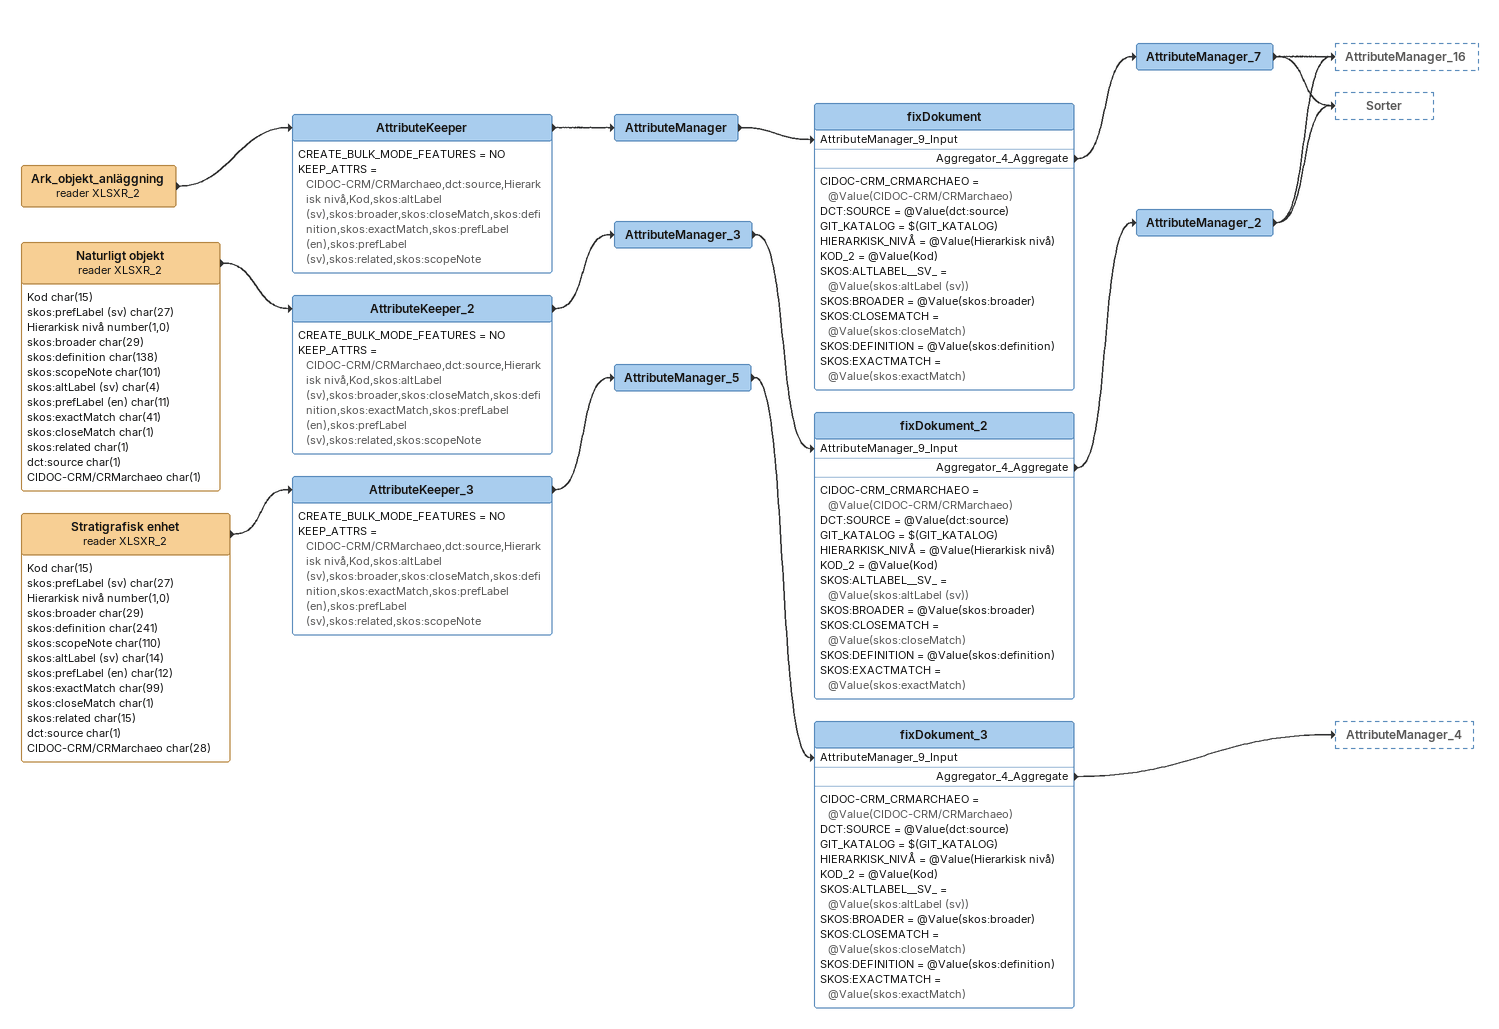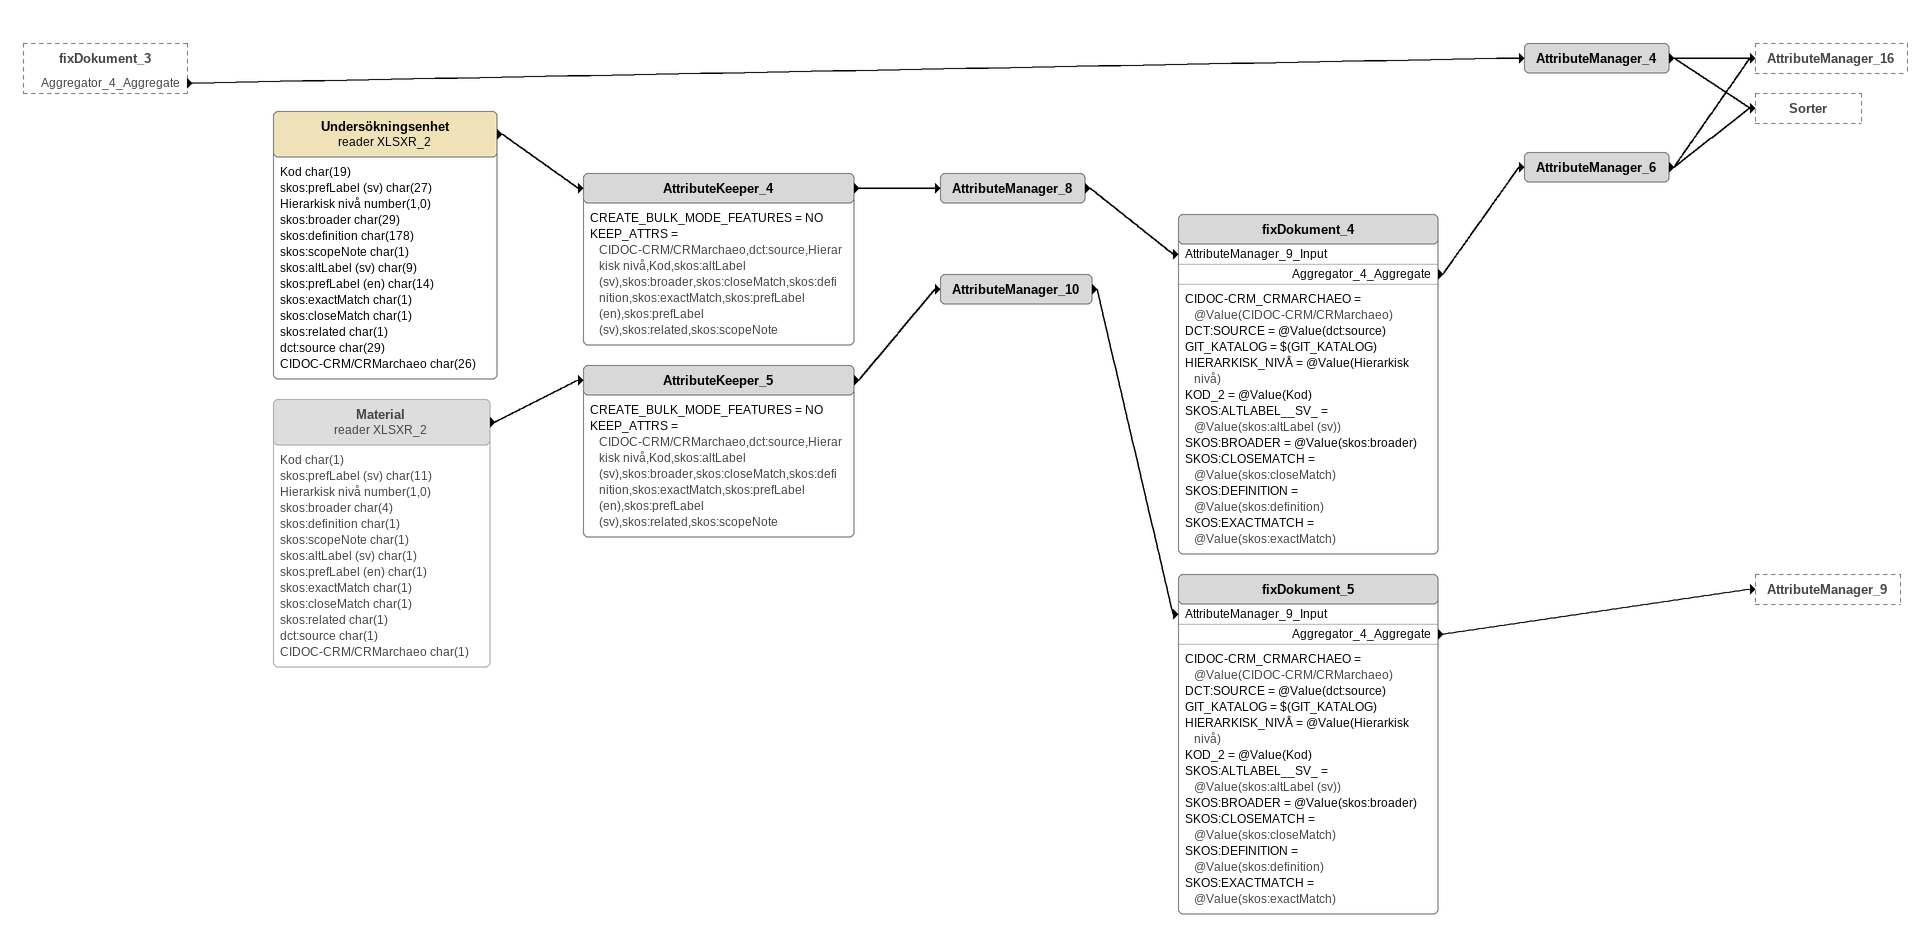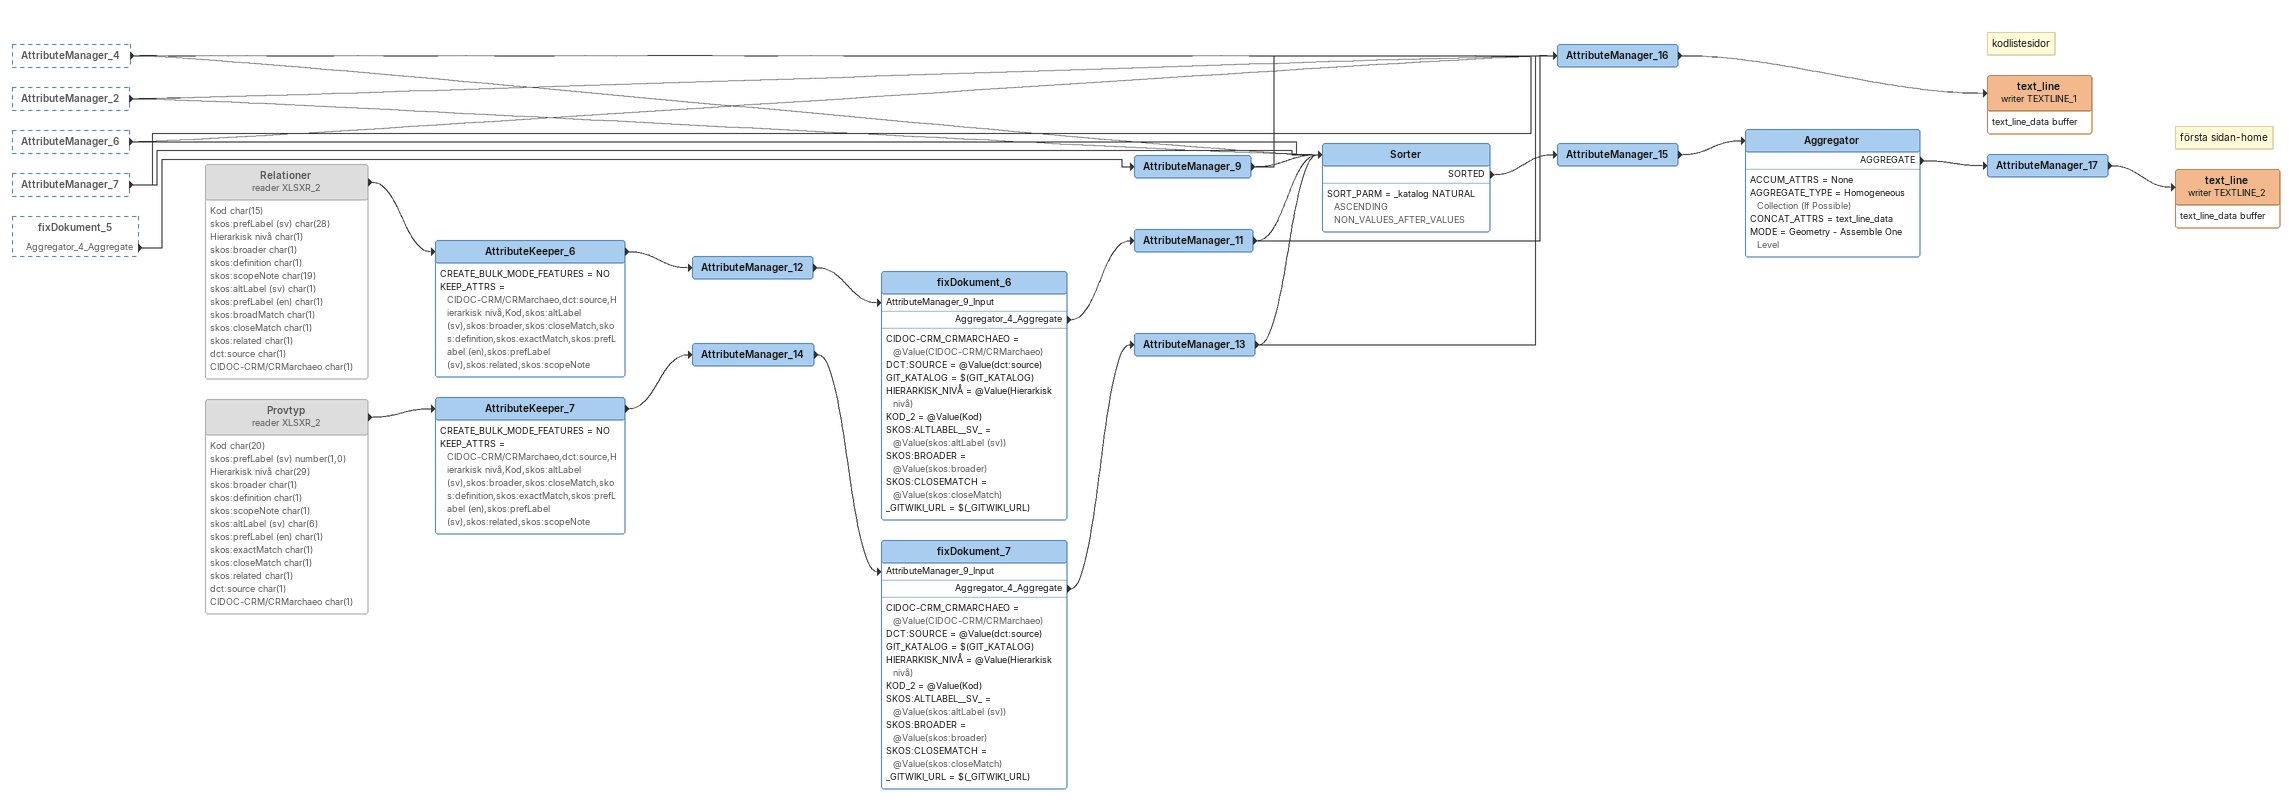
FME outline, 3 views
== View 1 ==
Ark_objekt_anläggning (reader XLSXR_2)
    -> AttributeKeeper
AttributeKeeper
    CREATE_BULK_MODE_FEATURES = NO
    KEEP_ATTRS = CIDOC-CRM/CRMarchaeo,dct:source,Hierarkisk nivå,Kod,skos:altLabel (sv),skos:broader,skos:closeMatch,skos:definition,skos:exactMatch,skos:prefLabel (en),skos:prefLabel (sv),skos:related,skos:scopeNote
    -> AttributeManager
AttributeManager
    -> fixDokument [AttributeManager_9_Input]
fixDokument
    CIDOC-CRM_CRMARCHAEO = @Value(CIDOC-CRM/CRMarchaeo)
    DCT:SOURCE = @Value(dct:source)
    GIT_KATALOG = $(GIT_KATALOG)
    HIERARKISK_NIVÅ = @Value(Hierarkisk nivå)
    KOD_2 = @Value(Kod)
    SKOS:ALTLABEL__SV_ = @Value(skos:altLabel (sv))
    SKOS:BROADER = @Value(skos:broader)
    SKOS:CLOSEMATCH = @Value(skos:closeMatch)
    SKOS:DEFINITION = @Value(skos:definition)
    SKOS:EXACTMATCH = @Value(skos:exactMatch)
    Aggregator_4_Aggregate -> AttributeManager_7
AttributeManager_7
    -> AttributeManager_16
    -> Sorter
Naturligt objekt (reader XLSXR_2)
    attributes: Kod char(15), skos:prefLabel (sv) char(27), Hierarkisk nivå number(1,0), skos:broader char(29), skos:definition char(138), skos:scopeNote char(101), skos:altLabel (sv) char(4), skos:prefLabel (en) char(11), skos:exactMatch char(41), skos:closeMatch char(1), skos:related char(1), dct:source char(1), CIDOC-CRM/CRMarchaeo char(1)
    -> AttributeKeeper_2
AttributeKeeper_2
    CREATE_BULK_MODE_FEATURES = NO
    KEEP_ATTRS = CIDOC-CRM/CRMarchaeo,dct:source,Hierarkisk nivå,Kod,skos:altLabel (sv),skos:broader,skos:closeMatch,skos:definition,skos:exactMatch,skos:prefLabel (en),skos:prefLabel (sv),skos:related,skos:scopeNote
    -> AttributeManager_3
AttributeManager_3
    -> fixDokument_2 [AttributeManager_9_Input]
fixDokument_2
    CIDOC-CRM_CRMARCHAEO = @Value(CIDOC-CRM/CRMarchaeo)
    DCT:SOURCE = @Value(dct:source)
    GIT_KATALOG = $(GIT_KATALOG)
    HIERARKISK_NIVÅ = @Value(Hierarkisk nivå)
    KOD_2 = @Value(Kod)
    SKOS:ALTLABEL__SV_ = @Value(skos:altLabel (sv))
    SKOS:BROADER = @Value(skos:broader)
    SKOS:CLOSEMATCH = @Value(skos:closeMatch)
    SKOS:DEFINITION = @Value(skos:definition)
    SKOS:EXACTMATCH = @Value(skos:exactMatch)
    Aggregator_4_Aggregate -> AttributeManager_2
AttributeManager_2
    -> AttributeManager_16
    -> Sorter
Stratigrafisk enhet (reader XLSXR_2)
    attributes: Kod char(15), skos:prefLabel (sv) char(27), Hierarkisk nivå number(1,0), skos:broader char(29), skos:definition char(241), skos:scopeNote char(110), skos:altLabel (sv) char(14), skos:prefLabel (en) char(12), skos:exactMatch char(99), skos:closeMatch char(1), skos:related char(15), dct:source char(1), CIDOC-CRM/CRMarchaeo char(28)
    -> AttributeKeeper_3
AttributeKeeper_3
    CREATE_BULK_MODE_FEATURES = NO
    KEEP_ATTRS = CIDOC-CRM/CRMarchaeo,dct:source,Hierarkisk nivå,Kod,skos:altLabel (sv),skos:broader,skos:closeMatch,skos:definition,skos:exactMatch,skos:prefLabel (en),skos:prefLabel (sv),skos:related,skos:scopeNote
    -> AttributeManager_5
AttributeManager_5
    -> fixDokument_3 [AttributeManager_9_Input]
fixDokument_3
    CIDOC-CRM_CRMARCHAEO = @Value(CIDOC-CRM/CRMarchaeo)
    DCT:SOURCE = @Value(dct:source)
    GIT_KATALOG = $(GIT_KATALOG)
    HIERARKISK_NIVÅ = @Value(Hierarkisk nivå)
    KOD_2 = @Value(Kod)
    SKOS:ALTLABEL__SV_ = @Value(skos:altLabel (sv))
    SKOS:BROADER = @Value(skos:broader)
    SKOS:CLOSEMATCH = @Value(skos:closeMatch)
    SKOS:DEFINITION = @Value(skos:definition)
    SKOS:EXACTMATCH = @Value(skos:exactMatch)
    Aggregator_4_Aggregate -> AttributeManager_4

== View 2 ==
fixDokument_3 [outside]
    Aggregator_4_Aggregate -> AttributeManager_4
AttributeManager_4
    -> AttributeManager_16
    -> Sorter
Undersökningsenhet (reader XLSXR_2)
    attributes: Kod char(19), skos:prefLabel (sv) char(27), Hierarkisk nivå number(1,0), skos:broader char(29), skos:definition char(178), skos:scopeNote char(1), skos:altLabel (sv) char(9), skos:prefLabel (en) char(14), skos:exactMatch char(1), skos:closeMatch char(1), skos:related char(1), dct:source char(29), CIDOC-CRM/CRMarchaeo char(26)
    -> AttributeKeeper_4
AttributeKeeper_4
    CREATE_BULK_MODE_FEATURES = NO
    KEEP_ATTRS = CIDOC-CRM/CRMarchaeo,dct:source,Hierarkisk nivå,Kod,skos:altLabel (sv),skos:broader,skos:closeMatch,skos:definition,skos:exactMatch,skos:prefLabel (en),skos:prefLabel (sv),skos:related,skos:scopeNote
    -> AttributeManager_8
AttributeManager_8
    -> fixDokument_4 [AttributeManager_9_Input]
fixDokument_4
    CIDOC-CRM_CRMARCHAEO = @Value(CIDOC-CRM/CRMarchaeo)
    DCT:SOURCE = @Value(dct:source)
    GIT_KATALOG = $(GIT_KATALOG)
    HIERARKISK_NIVÅ = @Value(Hierarkisk nivå)
    KOD_2 = @Value(Kod)
    SKOS:ALTLABEL__SV_ = @Value(skos:altLabel (sv))
    SKOS:BROADER = @Value(skos:broader)
    SKOS:CLOSEMATCH = @Value(skos:closeMatch)
    SKOS:DEFINITION = @Value(skos:definition)
    SKOS:EXACTMATCH = @Value(skos:exactMatch)
    Aggregator_4_Aggregate -> AttributeManager_6
AttributeManager_6
    -> AttributeManager_16
    -> Sorter
Material (reader XLSXR_2) [off]
    attributes: Kod char(1), skos:prefLabel (sv) char(11), Hierarkisk nivå number(1,0), skos:broader char(4), skos:definition char(1), skos:scopeNote char(1), skos:altLabel (sv) char(1), skos:prefLabel (en) char(1), skos:exactMatch char(1), skos:closeMatch char(1), skos:related char(1), dct:source char(1), CIDOC-CRM/CRMarchaeo char(1)
    -> AttributeKeeper_5
AttributeKeeper_5
    CREATE_BULK_MODE_FEATURES = NO
    KEEP_ATTRS = CIDOC-CRM/CRMarchaeo,dct:source,Hierarkisk nivå,Kod,skos:altLabel (sv),skos:broader,skos:closeMatch,skos:definition,skos:exactMatch,skos:prefLabel (en),skos:prefLabel (sv),skos:related,skos:scopeNote
    -> AttributeManager_10
AttributeManager_10
    -> fixDokument_5 [AttributeManager_9_Input]
fixDokument_5
    CIDOC-CRM_CRMARCHAEO = @Value(CIDOC-CRM/CRMarchaeo)
    DCT:SOURCE = @Value(dct:source)
    GIT_KATALOG = $(GIT_KATALOG)
    HIERARKISK_NIVÅ = @Value(Hierarkisk nivå)
    KOD_2 = @Value(Kod)
    SKOS:ALTLABEL__SV_ = @Value(skos:altLabel (sv))
    SKOS:BROADER = @Value(skos:broader)
    SKOS:CLOSEMATCH = @Value(skos:closeMatch)
    SKOS:DEFINITION = @Value(skos:definition)
    SKOS:EXACTMATCH = @Value(skos:exactMatch)
    Aggregator_4_Aggregate -> AttributeManager_9

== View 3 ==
AttributeManager_4 [outside]
    -> AttributeManager_16
    -> Sorter
AttributeManager_2 [outside]
    -> AttributeManager_16
    -> Sorter
AttributeManager_6 [outside]
    -> AttributeManager_16
    -> Sorter
AttributeManager_7 [outside]
    -> AttributeManager_16
    -> Sorter
fixDokument_5 [outside]
    Aggregator_4_Aggregate -> AttributeManager_9
AttributeManager_9
    -> AttributeManager_16
    -> Sorter
Relationer (reader XLSXR_2) [off]
    attributes: Kod char(15), skos:prefLabel (sv) char(28), Hierarkisk nivå char(1), skos:broader char(1), skos:definition char(1), skos:scopeNote char(19), skos:altLabel (sv) char(1), skos:prefLabel (en) char(1), skos:broadMatch char(1), skos:closeMatch char(1), skos:related char(1), dct:source char(1), CIDOC-CRM/CRMarchaeo char(1)
    -> AttributeKeeper_6
AttributeKeeper_6
    CREATE_BULK_MODE_FEATURES = NO
    KEEP_ATTRS = CIDOC-CRM/CRMarchaeo,dct:source,Hierarkisk nivå,Kod,skos:altLabel (sv),skos:broader,skos:closeMatch,skos:definition,skos:exactMatch,skos:prefLabel (en),skos:prefLabel (sv),skos:related,skos:scopeNote
    -> AttributeManager_12
AttributeManager_12
    -> fixDokument_6 [AttributeManager_9_Input]
fixDokument_6
    CIDOC-CRM_CRMARCHAEO = @Value(CIDOC-CRM/CRMarchaeo)
    DCT:SOURCE = @Value(dct:source)
    GIT_KATALOG = $(GIT_KATALOG)
    HIERARKISK_NIVÅ = @Value(Hierarkisk nivå)
    KOD_2 = @Value(Kod)
    SKOS:ALTLABEL__SV_ = @Value(skos:altLabel (sv))
    SKOS:BROADER = @Value(skos:broader)
    SKOS:CLOSEMATCH = @Value(skos:closeMatch)
    _GITWIKI_URL = $(_GITWIKI_URL)
    Aggregator_4_Aggregate -> AttributeManager_11
AttributeManager_11
    -> AttributeManager_16
    -> Sorter
Provtyp (reader XLSXR_2) [off]
    attributes: Kod char(20), skos:prefLabel (sv) number(1,0), Hierarkisk nivå char(29), skos:broader char(1), skos:definition char(1), skos:scopeNote char(1), skos:altLabel (sv) char(6), skos:prefLabel (en) char(1), skos:exactMatch char(1), skos:closeMatch char(1), skos:related char(1), dct:source char(1), CIDOC-CRM/CRMarchaeo char(1)
    -> AttributeKeeper_7
AttributeKeeper_7
    CREATE_BULK_MODE_FEATURES = NO
    KEEP_ATTRS = CIDOC-CRM/CRMarchaeo,dct:source,Hierarkisk nivå,Kod,skos:altLabel (sv),skos:broader,skos:closeMatch,skos:definition,skos:exactMatch,skos:prefLabel (en),skos:prefLabel (sv),skos:related,skos:scopeNote
    -> AttributeManager_14
AttributeManager_14
    -> fixDokument_7 [AttributeManager_9_Input]
fixDokument_7
    CIDOC-CRM_CRMARCHAEO = @Value(CIDOC-CRM/CRMarchaeo)
    DCT:SOURCE = @Value(dct:source)
    GIT_KATALOG = $(GIT_KATALOG)
    HIERARKISK_NIVÅ = @Value(Hierarkisk nivå)
    KOD_2 = @Value(Kod)
    SKOS:ALTLABEL__SV_ = @Value(skos:altLabel (sv))
    SKOS:BROADER = @Value(skos:broader)
    SKOS:CLOSEMATCH = @Value(skos:closeMatch)
    _GITWIKI_URL = $(_GITWIKI_URL)
    Aggregator_4_Aggregate -> AttributeManager_13
AttributeManager_13
    -> AttributeManager_16
    -> Sorter
AttributeManager_16
    -> text_line (writer TEXTLINE_1)
Note: kodlistesidor
text_line (writer TEXTLINE_1)
    attributes: text_line_data buffer
Sorter
    SORT_PARM = _katalog NATURAL ASCENDING NON_VALUES_AFTER_VALUES
    SORTED -> AttributeManager_15
AttributeManager_15
    -> Aggregator
Aggregator
    ACCUM_ATTRS = None
    AGGREGATE_TYPE = Homogeneous Collection (If Possible)
    CONCAT_ATTRS = text_line_data
    MODE = Geometry - Assemble One Level
    AGGREGATE -> AttributeManager_17
AttributeManager_17
    -> text_line (writer TEXTLINE_2)
Note: första sidan-home
text_line (writer TEXTLINE_2)
    attributes: text_line_data buffer
